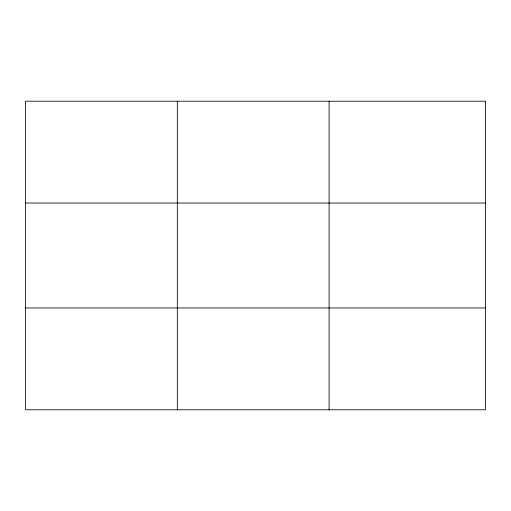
<?xml version="1.0" encoding="UTF-8"?>
<svg xmlns="http://www.w3.org/2000/svg" width="511" height="511" viewBox="0 0 511 511"><rect width="100%" height="100%" fill="white"/><g stroke="black" fill="none" stroke-linecap="round" stroke-linejoin="round"><path stroke-width="0.77" d="M177.317 101.204L177.317 409.796M329.084 101.204L329.084 409.796M25.55 203.039L485.45 203.039M25.55 307.961L485.45 307.961M485.45 101.204L485.45 409.796L25.55 409.796L25.55 101.204L485.45 101.204"/></g></svg>
